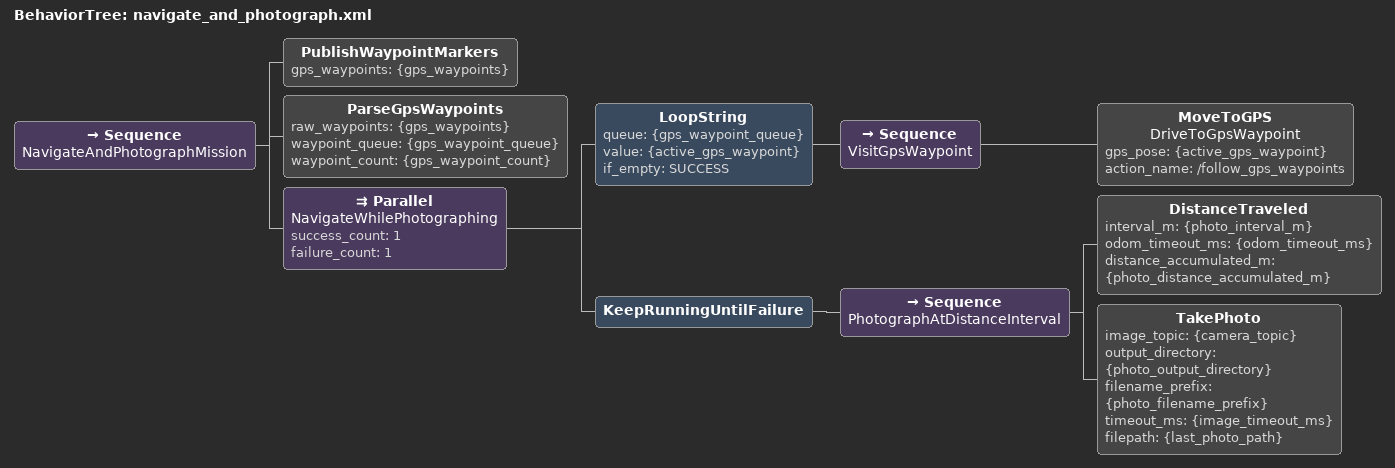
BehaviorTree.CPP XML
<?xml version="1.0"?>
<root BTCPP_format="4" main_tree_to_execute="navigate_and_photograph.xml">
  <BehaviorTree ID="navigate_and_photograph.xml">
    <Sequence name="NavigateAndPhotographMission">
      <PublishWaypointMarkers
        gps_waypoints="{gps_waypoints}" />
      <ParseGpsWaypoints
        raw_waypoints="{gps_waypoints}"
        waypoint_queue="{gps_waypoint_queue}"
        waypoint_count="{gps_waypoint_count}" />
      <Parallel name="NavigateWhilePhotographing" success_count="1" failure_count="1">
        <LoopString queue="{gps_waypoint_queue}" value="{active_gps_waypoint}" if_empty="SUCCESS">
          <Sequence name="VisitGpsWaypoint">
            <MoveToGPS
              name="DriveToGpsWaypoint"
              gps_pose="{active_gps_waypoint}"
              action_name="/follow_gps_waypoints" />
          </Sequence>
        </LoopString>
        <KeepRunningUntilFailure>
          <Sequence name="PhotographAtDistanceInterval">
            <DistanceTraveled
              interval_m="{photo_interval_m}"
              odom_timeout_ms="{odom_timeout_ms}"
              distance_accumulated_m="{photo_distance_accumulated_m}" />
            <TakePhoto
              image_topic="{camera_topic}"
              output_directory="{photo_output_directory}"
              filename_prefix="{photo_filename_prefix}"
              timeout_ms="{image_timeout_ms}"
              filepath="{last_photo_path}" />
          </Sequence>
        </KeepRunningUntilFailure>
      </Parallel>
    </Sequence>
  </BehaviorTree>
</root>
